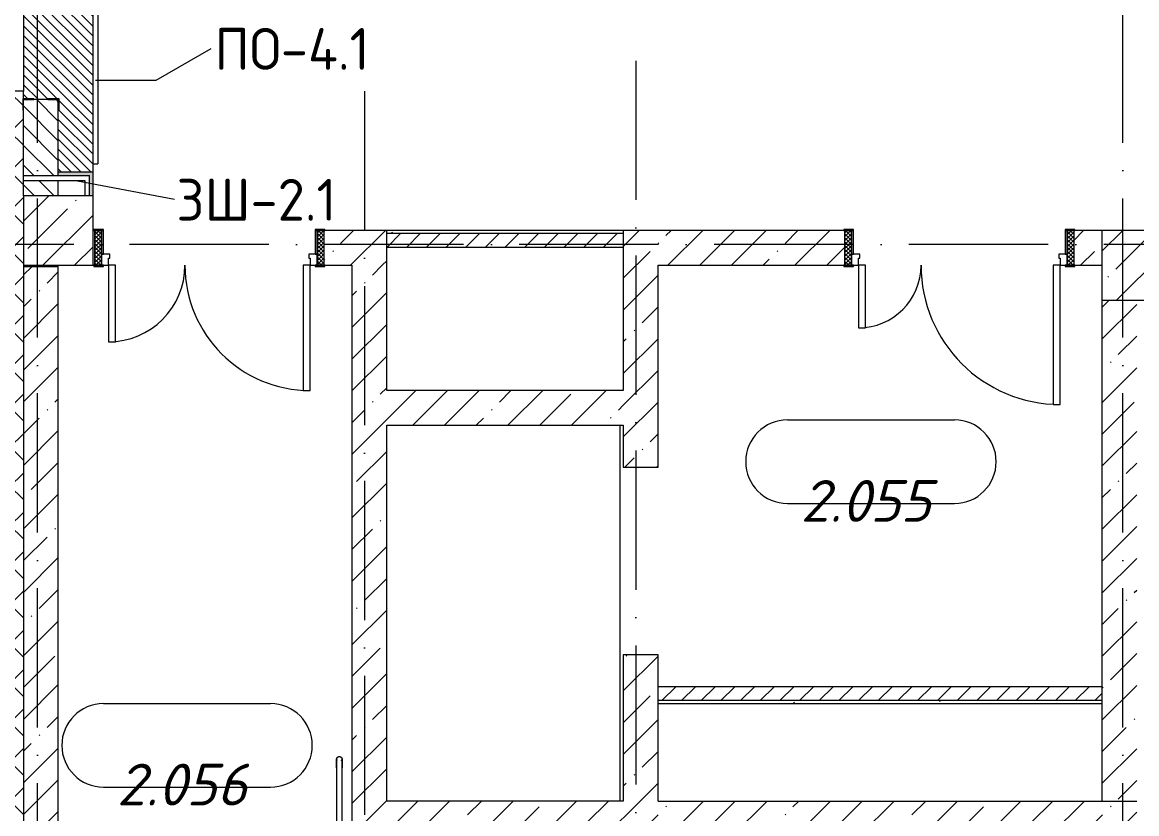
# Model space of a CAD drawing. Header units: millimetres. Extents: x -6467 to 105918, y -7090 to 92481.
# Drawn here: x -2459 to 5550, y 1890 to 7577 of the extents above; entities that cross this region are included whole.
import ezdxf

# ---------------------------------------------------------------- set-up
doc = ezdxf.new("R2010")
doc.units = ezdxf.units.MM
doc.linetypes.add('50_200_ШТРИХ_1Т_ш5_п1_п1_', pattern=[1400, 1000, -200, 0, -200])
for name, color, linetype, lineweight, true_color in [('A-AREA-IDEN-1', 7, 'Continuous', 9, 0xaaaaaa), ('A-FLOR-PATT-1', 7, 'Continuous', 5, 0xd61c12), ('A-GENM-1', 7, 'Continuous', 9, 0xaaaaaa), ('A-GENM-2', 7, 'Continuous', 20, 0xaaaaaa), ('A-WALL-1', 7, 'Continuous', 5, 0x77b143), ('I-WALL-1', 7, 'Continuous', 5, 0x787878), ('Оси-3', 7, '50_200_ШТРИХ_1Т_ш5_п1_п1_', 9, 0xaaaaaa)]:
    doc.layers.add(name, color=color, linetype=linetype, lineweight=lineweight, true_color=true_color)
for name, color, linetype, lineweight in [('A-DOOR', 7, 'Continuous', 9), ('A-DOOR-2', 7, 'Continuous', 5), ('A-DOOR-FRAM', 7, 'Continuous', 9), ('A-DOOR-FRAM-2', 7, 'Continuous', 5), ('A-FLOR', 7, 'Continuous', 9), ('A-WALL', 7, 'Continuous', 5), ('A-WALL-FNSH-1', 7, 'Continuous', 5), ('A-WALL-IDEN', 7, 'Continuous', 9), ('I-WALL', 7, 'Continuous', 5), ('S-COLS', 7, 'Continuous', 9), ('S-COLS-1', 7, 'Continuous', 5), ('Ограждение', 7, 'Continuous', 9)]:
    doc.layers.add(name, color=color, linetype=linetype, lineweight=lineweight)
doc.styles.add('GOST Common', font='GOST_Common.ttf', dxfattribs={"height": 300})
doc.styles.add('ISOCPEUR_I', font='isocpeui.ttf', dxfattribs={"height": 300})
pattern_1 = [(45, (0, 0), (-228.099, 228.099), []), (45, (228.1, 0), (-228.099, 228.099), [403.225, -80.645, 6.706, -73.939])]
pattern_2 = [(0, (0, 0), (406.4, 101.6), [6.706, -298.094, 6.706, -298.094, -1625.6]), (0, (0, 0), (406.4, 101.6), [-609.6, 6.706, -602.894, 6.706, -298.094, -711.2]), (0, (0, 0), (406.4, 101.6), [-1524, 6.706, -196.494, 6.706, -501.294]), (120, (152.4, 50.8), (-291.1882, 301.1527), [6.706, -298.094, 6.706, -298.094, -1625.6]), (120, (152.4, 50.8), (-291.1882, 301.1527), [-609.6, 6.706, -602.894, 6.706, -298.094, -711.2]), (120, (152.4, 50.8), (-291.1882, 301.1527), [-1524, 6.706, -196.494, 6.706, -501.294]), (240, (203.2, 254), (-115.2118, -402.7527), [6.706, -298.094, 6.706, -298.094, -1625.6]), (240, (203.2, 254), (-115.2118, -402.7527), [-609.6, 6.706, -602.894, 6.706, -298.094, -711.2]), (240, (203.2, 254), (-115.2118, -402.7527), [-1524, 6.706, -196.494, 6.706, -501.294])]
pattern_3 = [(45, (0, 0), (-70.7107, 70.7107), [])]
pattern_4 = [(135, (1501.41, 189.685), (-14.14214, -14.14214), []), (225, (1501.41, 189.685), (14.14214, -14.14214), [])]
pattern_5 = [(45, (-621.384, 189.685), (-14.1421, 14.1421), []), (135, (-621.384, 189.685), (-14.1421, -14.1421), [])]

# ---------------------------------------------------------------- blocks, each defined once
blk = doc.blocks.new('110_Дверь_СКБ_2Ст_Внутренняя1 - СОШ_Д-01_Дв_1350x2100h_Лестничная клетка_EIS60-25230298-АИ_План этажа Радиаторы_2')
at = {"layer": 'A-DOOR-2'}
h = blk.add_hatch(dxfattribs=at)
h.set_pattern_fill('FP_118', color=256, style=0, pattern_type=2)
h.set_pattern_definition(pattern_4)
h.paths.add_polyline_path([(837.5, 125), (787.5, 125), (787.5, -125), (837.5, -125)])
at = {"layer": 'A-DOOR-FRAM-2'}
h = blk.add_hatch(dxfattribs=at)
h.set_pattern_fill('FP_119', color=256, style=0, pattern_type=2)
h.set_pattern_definition(pattern_5)
h.paths.add_polyline_path([(-762.5, 125), (-812.5, 125), (-812.5, -125), (-762.5, -125)])
at = {"layer": 'A-DOOR'}
for p, q in [((-712.5, 1125), (-712.5, 125)), ((-662.5, 1125), (-712.5, 1125)), ((-662.5, 125), (-662.5, 1125)), ((737.5, 575), (687.5, 575)), ((687.5, 575), (687.5, 125)), ((737.5, 125), (737.5, 575)), ((-712.5, 125), (-662.5, 125)), ((687.5, 125), (737.5, 125))]:
    blk.add_line(p, q, dxfattribs=at)
at = {"layer": 'A-DOOR-2'}
for centre, radius, start, end in [((-712.5, 125), 1000, 0, 90), ((737.5, 125), 450, 90, 180)]:
    blk.add_arc(centre, radius, start, end, dxfattribs=at)
at = {"layer": 'A-DOOR-FRAM'}
for p, q in [((-747.5, 133), (-817.5, 133)), ((-817.5, 133), (-817.5, 125)), ((-817.5, 125), (-747.5, 125)), ((-762.5, 125), (-812.5, 125)), ((-812.5, 125), (-812.5, -125)), ((-712.5, 125), (-762.5, 125)), ((-762.5, 125), (-762.5, 45)), ((-762.5, -125), (-762.5, 125)), ((-747.5, 125), (-762.5, 125)), ((-762.5, 125), (-762.5, 124)), ((-762.5, 124), (-747.5, 124)), ((-747.5, 125), (-747.5, 133)), ((-747.5, 124), (-747.5, 125)), ((-712.5, 75), (-712.5, 125)), ((737.5, 125), (737.5, 75)), ((787.5, 125), (737.5, 125)), ((842.5, 133), (772.5, 133)), ((772.5, 133), (772.5, 125)), ((787.5, 125), (772.5, 125)), ((772.5, 125), (772.5, 124)), ((772.5, 125), (842.5, 125)), ((772.5, 124), (787.5, 124)), ((787.5, 45), (787.5, 125)), ((837.5, 125), (787.5, 125)), ((787.5, 125), (787.5, -125)), ((787.5, 124), (787.5, 125)), ((837.5, -125), (837.5, 125)), ((842.5, 125), (842.5, 133)), ((-762.5, 45), (-702.5, 45)), ((-747.5, 45), (-762.5, 45)), ((-762.5, 45), (-762.5, -125)), ((-747.5, -125), (-747.5, 45)), ((-702.5, 75), (-712.5, 75)), ((-702.5, 45), (-702.5, 75)), ((737.5, 75), (727.5, 75)), ((727.5, 75), (727.5, 45)), ((727.5, 45), (787.5, 45)), ((787.5, 45), (772.5, 45)), ((772.5, 45), (772.5, -125)), ((787.5, -125), (787.5, 45)), ((-747.5, -125), (-817.5, -125)), ((-817.5, -125), (-817.5, -133)), ((-817.5, -133), (-747.5, -133)), ((-812.5, -125), (-762.5, -125)), ((-762.5, -125), (-747.5, -125)), ((-747.5, -133), (-747.5, -125)), ((772.5, -125), (787.5, -125)), ((842.5, -125), (772.5, -125)), ((772.5, -125), (772.5, -133)), ((772.5, -133), (842.5, -133)), ((787.5, -125), (837.5, -125)), ((842.5, -133), (842.5, -125))]:
    blk.add_line(p, q, dxfattribs=at)
blk = doc.blocks.new('110_Дверь_СКБ_2Ст_Внутренняя1 - СОШ_Д-01_Дв_1650_1350_x2100h_Лестничная клетка _из коридора_ EIS60_90-25230034-АИ_План этажа Радиаторы_2')
at = {"layer": 'A-DOOR-2'}
h = blk.add_hatch(dxfattribs=at)
h.set_pattern_fill('FP_118', color=256, style=0, pattern_type=2)
h.set_pattern_definition(pattern_4)
h.paths.add_polyline_path([(837.5, 125), (787.5, 125), (787.5, -125), (837.5, -125)])
at = {"layer": 'A-DOOR-FRAM-2'}
h = blk.add_hatch(dxfattribs=at)
h.set_pattern_fill('FP_119', color=256, style=0, pattern_type=2)
h.set_pattern_definition(pattern_5)
h.paths.add_polyline_path([(-762.5, 125), (-812.5, 125), (-812.5, -125), (-762.5, -125)])
at = {"layer": 'A-DOOR'}
for p, q in [((-712.5, 1025), (-712.5, 125)), ((-662.5, 1025), (-712.5, 1025)), ((-662.5, 125), (-662.5, 1025)), ((737.5, 675), (687.5, 675)), ((687.5, 675), (687.5, 125)), ((737.5, 125), (737.5, 675)), ((-712.5, 125), (-662.5, 125)), ((687.5, 125), (737.5, 125))]:
    blk.add_line(p, q, dxfattribs=at)
at = {"layer": 'A-DOOR-2'}
for centre, radius, start, end in [((-712.5, 125), 900, 0, 90), ((737.5, 125), 550, 90, 180)]:
    blk.add_arc(centre, radius, start, end, dxfattribs=at)
at = {"layer": 'A-DOOR-FRAM'}
for p, q in [((-747.5, 133), (-817.5, 133)), ((-817.5, 133), (-817.5, 125)), ((-817.5, 125), (-747.5, 125)), ((-762.5, 125), (-812.5, 125)), ((-812.5, 125), (-812.5, -125)), ((-712.5, 125), (-762.5, 125)), ((-762.5, 125), (-762.5, 45)), ((-762.5, -125), (-762.5, 125)), ((-747.5, 125), (-762.5, 125)), ((-762.5, 125), (-762.5, 124)), ((-762.5, 124), (-747.5, 124)), ((-747.5, 125), (-747.5, 133)), ((-747.5, 124), (-747.5, 125)), ((-712.5, 75), (-712.5, 125)), ((737.5, 125), (737.5, 75)), ((787.5, 125), (737.5, 125)), ((842.5, 133), (772.5, 133)), ((772.5, 133), (772.5, 125)), ((787.5, 125), (772.5, 125)), ((772.5, 125), (772.5, 124)), ((772.5, 125), (842.5, 125)), ((772.5, 124), (787.5, 124)), ((787.5, 45), (787.5, 125)), ((837.5, 125), (787.5, 125)), ((787.5, 125), (787.5, -125)), ((787.5, 124), (787.5, 125)), ((837.5, -125), (837.5, 125)), ((842.5, 125), (842.5, 133)), ((-762.5, 45), (-702.5, 45)), ((-747.5, 45), (-762.5, 45)), ((-762.5, 45), (-762.5, -125)), ((-747.5, -125), (-747.5, 45)), ((-702.5, 75), (-712.5, 75)), ((-702.5, 45), (-702.5, 75)), ((737.5, 75), (727.5, 75)), ((727.5, 75), (727.5, 45)), ((727.5, 45), (787.5, 45)), ((787.5, 45), (772.5, 45)), ((772.5, 45), (772.5, -125)), ((787.5, -125), (787.5, 45)), ((-747.5, -125), (-817.5, -125)), ((-817.5, -125), (-817.5, -133)), ((-817.5, -133), (-747.5, -133)), ((-812.5, -125), (-762.5, -125)), ((-762.5, -125), (-747.5, -125)), ((-747.5, -133), (-747.5, -125)), ((772.5, -125), (787.5, -125)), ((842.5, -125), (772.5, -125)), ((772.5, -125), (772.5, -133)), ((772.5, -133), (842.5, -133)), ((787.5, -125), (837.5, -125)), ((842.5, -133), (842.5, -125))]:
    blk.add_line(p, q, dxfattribs=at)
blk = doc.blocks.new('О_Элемент поручня_Площадочный_Двухуровневый_ГОСТ 8732-78 - О_Элемент поручня_Площадочный_Двухуровневый_ГОСТ 8732-78-22348006-АИ_План этажа Радиаторы_2')
at = {"layer": 'Ограждение'}
for p, q in [((505, 40), (0, 40)), ((0, 40), (0, 20)), ((0, 20), (0, 0)), ((0, 0), (505, 0))]:
    blk.add_line(p, q, dxfattribs=at)
at = {"layer": 'Ограждение', "flags": 128}
for points in [[(505, 40), (507.4, 40), (509.8, 40), (512.2, 40), (514.6, 40), (516.9, 40), (519.3, 40), (521.6, 40), (523.9, 40), (526.1, 40), (528.4, 40), (530.6, 40), (532.7, 40), (534.8, 40), (536.9, 40), (538.9, 40), (540.8, 40), (542.7, 40), (544.6, 40), (546.3, 40), (548, 40), (549.7, 40), (551.2, 40), (552.7, 40), (554.2, 40), (555.5, 40), (556.7, 40), (557.9, 40), (559, 40), (560, 40), (560.9, 40), (561.7, 40), (562.5, 40), (563.1, 40), (563.7, 40), (564.1, 40), (564.5, 40), (564.8, 40), (564.9, 40), (565, 40)], [(565, 40), (565, 40), (564.8, 40), (564.6, 40), (564.2, 40), (563.8, 40), (563.3, 40), (562.7, 40), (562, 40), (561.2, 40), (560.3, 40), (559.3, 40), (558.2, 40), (557.1, 40), (555.8, 40), (554.5, 40), (553.1, 40), (551.7, 40), (550.1, 40), (548.5, 40), (546.8, 40), (545, 40), (543.2, 40), (541.3, 40), (539.4, 40), (537.4, 40), (535.4, 40), (533.3, 40), (531.1, 40), (529, 40), (526.7, 40), (524.5, 40), (522.2, 40), (519.9, 40), (517.6, 40), (515.2, 40), (512.8, 40), (510.4, 40), (508, 40), (505.6, 40), (505, 40)], [(565, 0), (565, 0), (564.8, 0), (564.6, 0), (564.2, 0), (563.8, 0), (563.3, 0), (562.7, 0), (562, 0), (561.2, 0), (560.3, 0), (559.3, 0), (558.2, 0), (557.1, 0), (555.8, 0), (554.5, 0), (553.1, 0), (551.7, 0), (550.1, 0), (548.5, 0), (546.8, 0), (545, 0), (543.2, 0), (541.3, 0), (539.4, 0), (537.4, 0), (535.4, 0), (533.3, 0), (531.1, 0), (529, 0), (526.7, 0), (524.5, 0), (522.2, 0), (519.9, 0), (517.6, 0), (515.2, 0), (512.8, 0), (510.4, 0), (508, 0), (505.6, 0), (505, 0)], [(505, 0), (507.4, 0), (509.8, 0), (512.2, 0), (514.6, 0), (516.9, 0), (519.3, 0), (521.6, 0), (523.9, 0), (526.1, 0), (528.4, 0), (530.6, 0), (532.7, 0), (534.8, 0), (536.9, 0), (538.9, 0), (540.8, 0), (542.7, 0), (544.6, 0), (546.3, 0), (548, 0), (549.7, 0), (551.2, 0), (552.7, 0), (554.2, 0), (555.5, 0), (556.7, 0), (557.9, 0), (559, 0), (560, 0), (560.9, 0), (561.7, 0), (562.5, 0), (563.1, 0), (563.7, 0), (564.1, 0), (564.5, 0), (564.8, 0), (564.9, 0), (565, 0)], [(555, 4.4), (555.6, 4), (556.3, 3.7), (556.9, 3.3), (557.6, 3), (558.3, 2.8), (559, 2.5), (559.7, 2.3), (560.4, 2.1), (561.1, 1.9), (561.9, 1.8), (562.6, 1.7), (563.3, 1.6), (564.1, 1.5), (564.8, 1.5), (565, 1.5)], [(565, 38.5), (564.3, 38.5), (563.5, 38.4), (562.8, 38.4), (562.1, 38.3), (561.3, 38.1), (560.6, 38), (559.9, 37.8), (559.2, 37.6), (558.5, 37.3)], [(565, 40), (565.8, 40), (566.6, 39.9), (567.4, 39.9), (568.2, 39.7), (569, 39.6), (569.8, 39.4), (570.5, 39.2), (571.3, 39), (572, 38.7), (572.8, 38.4), (573.5, 38.1), (574.2, 37.7), (574.9, 37.4), (575.6, 36.9), (576.3, 36.5), (576.9, 36), (577.6, 35.6), (578.2, 35), (578.8, 34.5), (579.3, 33.9), (579.9, 33.3), (580.4, 32.7), (580.9, 32.1), (581.4, 31.5), (581.8, 30.8), (582.2, 30.1), (582.6, 29.4), (583, 28.7), (583.3, 28), (583.6, 27.2), (583.9, 26.5), (584.2, 25.7), (584.4, 25), (584.6, 24.2), (584.7, 23.4), (584.8, 22.6), (584.9, 21.8), (585, 21), (585, 20.2), (585, 20)], [(585, 20), (585, 19.2), (584.9, 18.4), (584.9, 17.6), (584.7, 16.8), (584.6, 16), (584.4, 15.2), (584.2, 14.5), (584, 13.7), (583.7, 13), (583.4, 12.2), (583.1, 11.5), (582.7, 10.8), (582.4, 10.1), (581.9, 9.4), (581.5, 8.7), (581, 8.1), (580.6, 7.4), (580, 6.8), (579.5, 6.2), (578.9, 5.7), (578.3, 5.1), (577.7, 4.6), (577.1, 4.1), (576.5, 3.6), (575.8, 3.2), (575.1, 2.8), (574.4, 2.4), (573.7, 2), (573, 1.7), (572.2, 1.4), (571.5, 1.1), (570.7, 0.8), (570, 0.6), (569.2, 0.4), (568.4, 0.3), (567.6, 0.2), (566.8, 0.1), (566, 0), (565.2, 0), (565, 0)]]:
    blk.add_lwpolyline(points, dxfattribs=at)
blk = doc.blocks.new('BSC_Колонна _Прямоугольная - 500х500-V250-АИ_План этажа Радиаторы_2')
at = {"layer": 'S-COLS-1'}
h = blk.add_hatch(dxfattribs=at)
h.set_pattern_fill('FP_146', color=256, style=0, pattern_type=2)
h.set_pattern_definition([(45, (-5550, -5831.04), (-228.099, 228.099), []), (45, (-5321.9, -5831.04), (-228.099, 228.099), [403.225, -80.645, 6.706, -73.939])])
h.paths.add_polyline_path([(-250, -250), (250, -250), (250, 250), (-250, 250)])
for p, q in [((250, 250), (-250, 250)), ((-250, 250), (-250, -250)), ((250, -250), (250, 250)), ((-250, -250), (250, -250))]:
    blk.add_line(p, q, dxfattribs=at)
blk = doc.blocks.new('BSC_Колонна _Прямоугольная - 500х500-V368-АИ_План этажа Радиаторы_2')
at = {"layer": 'S-COLS-1'}
h = blk.add_hatch(dxfattribs=at)
h.set_pattern_fill('FP_255', color=256, style=0, pattern_type=2)
h.set_pattern_definition([(45, (2200, -6081.04), (-228.099, 228.099), []), (45, (2428.1, -6081.04), (-228.099, 228.099), [403.225, -80.645, 6.706, -73.939])])
h.paths.add_polyline_path([(-250, -250), (250, -250), (250, 250), (-250, 250)])
for p, q in [((250, 250), (-250, 250)), ((-250, 250), (-250, -250)), ((250, -250), (250, 250)), ((-250, -250), (250, -250))]:
    blk.add_line(p, q, dxfattribs=at)
blk = doc.blocks.new('Фахверк _газобетон торцы_267 - Фахверк _газобетон торцы_-25572080-АИ_План этажа Радиаторы_2')
at = {"layer": 'A-GENM-2'}
for p, q in [((89406, 11134.7), (89325, 11134.7)), ((89325, 11134.7), (89325, 11128.7)), ((89406, 11053.7), (89406, 11134.7)), ((89325, 11128.7), (89400, 11128.7)), ((89400, 11128.7), (89400, 11053.7)), ((89400, 11053.7), (89406, 11053.7)), ((89400, 10953.7), (89400, 10878.7)), ((89406, 10953.7), (89400, 10953.7)), ((89406, 10872.7), (89406, 10953.7)), ((89400, 10878.7), (89325, 10878.7)), ((89325, 10878.7), (89325, 10872.7)), ((89325, 10872.7), (89406, 10872.7))]:
    blk.add_line(p, q, dxfattribs=at)
blk = doc.blocks.new('AAR_СКБ_Марка_помещения_1_5 ммп - Номер-27962133-АИ_План этажа Радиаторы_2')
at = {"layer": 'A-AREA-IDEN-1'}
for p, q in [((-2.987, 3), (3.013, 3)), ((-2.987, 0), (3.013, 0))]:
    blk.add_line(p, q, dxfattribs=at)
for centre, start, end in [((-2.987, 1.5), 90, 270), ((3.013, 1.5), 270, 90)]:
    blk.add_arc(centre, 1.5, start, end, dxfattribs=at)

msp = doc.modelspace()

# ---------------------------------------------------------------- hatches: boundary and pattern name
at = {"layer": 'A-FLOR-PATT-1'}
h = msp.add_hatch(dxfattribs=at)
h.set_pattern_fill('FP_267', color=256, style=0, pattern_type=2)
h.set_pattern_definition([(315, (-2200, 7656.04), (35.3553, 35.3553), [])])
h.paths.add_polyline_path([(-1975, 6501), (-1950, 6501), (-1950, 8981), (-2200, 8981), (-2200, 8916), (-2194, 8916), (-2194, 8835), (-2275, 8835), (-2275, 8841), (-2375, 8839.1), (-2375, 8835), (-2450, 8835), (-2450, 7027), (-2375, 7027), (-2375, 7021), (-2275, 7021), (-2275, 7027), (-2194, 7027), (-2194, 6946), (-2200, 6946), (-2200, 6501), (-2154.5, 6501)])
at = {"layer": 'A-WALL'}
h = msp.add_hatch(dxfattribs=at)
h.set_pattern_fill('FP_125', color=256, style=0, pattern_type=2)
h.set_pattern_definition([(45, (0, 0), (-141.42136, 141.42136), []), (135, (0, 0), (-141.42136, -141.42136), [])])
h.paths.add_polyline_path([(-2450, -1919), (-2450, 7081.1), (-2550, 7081.1), (-2550, -1919)])
h.paths.add_polyline_path([(-2550, 8781.1), (-2450, 8781.1), (-2450, 11881), (-2550, 11881), (-2550, 8839.1)])
h.paths.add_polyline_path([(-2450, 13581), (-2450, 15031), (-2550, 15031), (-2550, 13581)])
h.paths.add_polyline_path([(-2450, 16731), (-2450, 17881), (-2550, 17881), (-2550, 16731)])
h.paths.add_polyline_path([(-2550, 19581), (-2450, 19581), (-2450, 20881), (-2550, 20881), (-2550, 20102)])
h.paths.add_polyline_path([(-2550, 22581), (-2450, 22581), (-2450, 23881), (-2550, 23881), (-2550, 22917.7)])
h.paths.add_polyline_path([(-2550, 25581), (-2450, 25581), (-2450, 26881), (-2550, 26881), (-2550, 25733.4)])
h.paths.add_polyline_path([(-2450, 28581), (-2450, 29881), (-2550, 29881), (-2550, 28581)])
h.paths.add_polyline_path([(-2450, 31581), (-2450, 32881), (-2550, 32881), (-2550, 31581)])
h.paths.add_polyline_path([(-2450, 34581), (-2450, 35741), (-2550, 35741), (-2550, 34581)])
h.paths.add_polyline_path([(-2450, 37581), (-2450, 38981), (-2550, 38981), (-2550, 37581)])
h.paths.add_polyline_path([(-2550, 40681), (-2450, 40681), (-2450, 41881), (-2550, 41881), (-2550, 41219.9)])
h.paths.add_polyline_path([(-2450, 43581), (-2450, 44881), (-2550, 44881), (-2550, 43581)])
h.paths.add_polyline_path([(-2550, 46581), (-2450, 46581), (-2450, 47831), (-2550, 47831), (-2550, 46851.3)])
h = msp.add_hatch(dxfattribs=at)
h.set_pattern_fill('FP_1', color=256, style=0, pattern_type=2)
h.set_pattern_definition(pattern_1)
h.paths.add_polyline_path([(-290, 5831), (160, 5831), (160, 6081), (-290, 6081)])
h.paths.add_polyline_path([(-1950, 5831), (-1940, 5831), (-1940, 6081), (-1950, 6081), (-1950, 5853.8)])
h = msp.add_hatch(dxfattribs=at)
h.set_pattern_fill('FP_1', color=256, style=0, pattern_type=2)
h.set_pattern_definition(pattern_1)
h.paths.add_polyline_path([(1860, 1981), (2110, 1981), (2110, 3031), (1860, 3031), (1860, 2503.7)])
h.paths.add_polyline_path([(1860, 4381), (2110, 4381), (2110, 6081), (1860, 6081), (1860, 4681)])
h = msp.add_hatch(dxfattribs=at)
h.set_pattern_fill('FP_1', color=256, style=0, pattern_type=2)
h.set_pattern_definition(pattern_1)
h.paths.add_polyline_path([(5105, 5831), (5300, 5831), (5300, 6081), (5100, 6081), (5100, 5831)])
h.paths.add_polyline_path([(3445, 5831), (3450, 5831), (3450, 6081), (2110, 6081), (2110, 5831), (2828.5, 5831)])
h = msp.add_hatch(dxfattribs=at)
h.set_pattern_fill('FP_1', color=256, style=0, pattern_type=2)
h.set_pattern_definition(pattern_1)
h.paths.add_polyline_path([(-2200, -1919), (-2200, 5821), (-2450, 5821), (-2450, -1919)])
h = msp.add_hatch(dxfattribs=at)
h.set_pattern_fill('FP_1', color=256, style=0, pattern_type=2)
h.set_pattern_definition(pattern_1)
h.paths.add_polyline_path([(-78.3, 1731), (160, 1731), (160, 5831), (-90, 5831), (-90, 1731)])
h = msp.add_hatch(dxfattribs=at)
h.set_pattern_fill('FP_1', color=256, style=0, pattern_type=2)
h.set_pattern_definition(pattern_1)
h.paths.add_polyline_path([(5550, 1981), (5550, 5581), (5300, 5581), (5300, 1981)])
h = msp.add_hatch(dxfattribs=at)
h.set_pattern_fill('FP_1', color=256, style=0, pattern_type=2)
h.set_pattern_definition(pattern_1)
h.paths.add_polyline_path([(1860, 4681), (1860, 4931), (160, 4931), (160, 4681)])
h = msp.add_hatch(dxfattribs=at)
h.set_pattern_fill('FP_1', color=256, style=0, pattern_type=2)
h.set_pattern_definition(pattern_1)
h.paths.add_polyline_path([(5300, 1731), (5550, 1731), (5550, 1981), (160, 1981), (160, 1731), (4489.5, 1731)])
at = {"layer": 'A-WALL-1'}
for points in [[(-1975, 6476), (-1950, 6476), (-1950, 6501), (-2200, 6501), (-2200, 6476), (-2154.5, 6476)], [(-1975, 6331), (-1950, 6331), (-1950, 6476), (-1975, 6476), (-1975, 6441)]]:
    msp.add_hatch(color=256, dxfattribs=at).paths.add_polyline_path(points)
at = {"layer": 'I-WALL'}
h = msp.add_hatch(dxfattribs=at)
h.set_pattern_fill('FP_2', color=256, style=0, pattern_type=2)
h.set_pattern_definition([(135, (0, 0), (-70.71068, -70.71068), [])])
h.paths.add_polyline_path([(-2200, 5821), (-2200, 5831), (-2450, 5831), (-2450, 5821)])
h.paths.add_polyline_path([(-2450, 6331), (-2200, 6331), (-2200, 6441), (-2450, 6441)])
h.paths.add_polyline_path([(-2450, 6476), (-2200, 6476), (-2200, 7021), (-2450, 7021), (-2450, 6727.3)])
h.paths.add_polyline_path([(-2450, 8841), (-2200, 8841), (-2200, 10181), (-2450, 10181), (-2450, 9543)])
h.paths.add_polyline_path([(-2450, 10216), (-2200, 10216), (-2200, 11821), (-2450, 11821), (-2450, 10950.9)])
h.paths.add_polyline_path([(-2200, 13641), (-2200, 14971), (-2450, 14971), (-2450, 13641)])
h.paths.add_polyline_path([(-2450, 16791), (-2200, 16791), (-2200, 17821), (-2450, 17821), (-2450, 17286.3)])
h.paths.add_polyline_path([(-2450, 19641), (-2200, 19641), (-2200, 20821), (-2450, 20821), (-2450, 20102)])
h.paths.add_polyline_path([(-2200, 22641), (-2200, 23031), (-2450, 23031), (-2450, 22641)])
h.paths.add_polyline_path([(-2200, 23066), (-2200, 23821), (-2450, 23821), (-2450, 23066)])
h.paths.add_polyline_path([(-2450, 25641), (-2200, 25641), (-2200, 26056), (-2450, 26056), (-2450, 25733.4)])
h.paths.add_polyline_path([(-2450, 26091), (-2200, 26091), (-2200, 26206), (-2450, 26206)])
h.paths.add_polyline_path([(-2450, 32206), (-2200, 32206), (-2200, 32231), (-2450, 32231)])
h.paths.add_polyline_path([(-2200, 32731), (-2200, 32821), (-2450, 32821), (-2450, 32731), (-2413.4, 32731)])
h.paths.add_polyline_path([(-2450, 34641), (-2200, 34641), (-2200, 35231), (-2450, 35231), (-2450, 34884.5)])
h.paths.add_polyline_path([(-2200, 35731), (-2200, 35821), (-2450, 35821), (-2450, 35731), (-2219.1, 35731)])
h.paths.add_polyline_path([(-2450, 37641), (-2200, 37641), (-2200, 38230.7), (-2450, 38230.7), (-2450, 37700.2)])
h.paths.add_polyline_path([(-2450, 38730.7), (-2200, 38730.7), (-2200, 38861), (-2450, 38861)])
h.paths.add_polyline_path([(-2450, 38896), (-2200, 38896), (-2200, 38921), (-2450, 38921)])
h.paths.add_polyline_path([(-2200, 40741), (-2200, 41821), (-2450, 41821), (-2450, 40741)])
h.paths.add_polyline_path([(-2200, 43641), (-2200, 44346), (-2450, 44346), (-2450, 43641)])
h.paths.add_polyline_path([(-2450, 44381), (-2200, 44381), (-2200, 44821), (-2450, 44821), (-2450, 44739.5)])
h.paths.add_polyline_path([(-2200, 46641), (-2200, 47231), (-2450, 47231), (-2450, 46641)])
h = msp.add_hatch(dxfattribs=at)
h.set_pattern_fill('FP_4', color=256, style=0, pattern_type=2)
h.set_pattern_definition(pattern_3)
h.paths.add_polyline_path([(1860, 5961), (1860, 6061), (160, 6061), (160, 5961)])
h = msp.add_hatch(dxfattribs=at)
h.set_pattern_fill('FP_4', color=256, style=0, pattern_type=2)
h.set_pattern_definition(pattern_3)
h.paths.add_polyline_path([(5300, 2703), (5300, 2803), (2110, 2803), (2110, 2703), (2828.5, 2703)])
at = {"layer": 'I-WALL-1'}
h = msp.add_hatch(dxfattribs=at)
h.set_pattern_fill('FP_3', color=256, style=0, pattern_type=2)
h.set_pattern_definition(pattern_2)
h.paths.add_polyline_path([(1860, 6061), (1860, 6081), (160, 6081), (160, 6061)])
h = msp.add_hatch(dxfattribs=at)
h.set_pattern_fill('FP_3', color=256, style=0, pattern_type=2)
h.set_pattern_definition(pattern_2)
h.paths.add_polyline_path([(5300, 2683), (5300, 2703), (2110, 2703), (2110, 2683), (2828.5, 2683)])

# ---------------------------------------------------------------- linework, layer by layer
at = {"layer": 'A-FLOR'}
for p, q in [((-1950, 6501), (-1950, 8981)), ((-2450, 8781.1), (-2450, 7081.1)), ((1835, 4681), (1835, 1981))]:
    msp.add_line(p, q, dxfattribs=at)
at = {"layer": 'A-WALL'}
for p, q in [((-1915, 8921), (-1915, 6561)), ((-2200, 7021), (-2450, 7021)), ((-2200, 6476), (-2200, 7021)), ((-1950, 6561), (-1915, 6561)), ((-2450, 6476), (-1975, 6476)), ((-2450, 6441), (-2010, 6441)), ((-2200, 6331), (-2200, 6441)), ((-2010, 6441), (-2010, 6331)), ((-1975, 6331), (-1975, 6476)), ((-1945, 6081), (-1950, 6081)), ((160, 6081), (-285, 6081)), ((160, 4931), (160, 6081)), ((160, 6061), (1860, 6061)), ((1860, 6081), (1860, 4931)), ((3445, 6081), (1860, 6081)), ((5300, 6081), (5105, 6081)), ((-2450, 5831), (-2450, -1919)), ((-2200, 5821), (-2450, 5821)), ((-2200, -1669), (-2200, 5831)), ((-1950, 5831), (-1945, 5831)), ((-285, 5831), (-90, 5831)), ((-90, 5831), (-90, 1731)), ((2110, 4381), (2110, 5831)), ((2110, 5831), (3445, 5831)), ((5105, 5831), (5300, 5831)), ((5300, 5581), (5300, 1981)), ((1860, 4931), (160, 4931)), ((160, 1981), (160, 4681)), ((160, 4681), (1860, 4681)), ((1860, 4681), (1860, 4381)), ((1860, 4381), (2110, 4381)), ((1860, 3031), (1860, 1981)), ((2110, 3031), (1860, 3031)), ((2110, 1981), (2110, 3031)), ((5300, 2703), (2110, 2703)), ((1860, 1981), (160, 1981)), ((2110, 1981), (5550, 1981))]:
    msp.add_line(p, q, dxfattribs=at)
at = {"layer": 'A-WALL-FNSH-1'}
for p, q in [((-2450, 7081.1), (-2727, 7081.1)), ((-2450, 6331), (-2450, 7081.1)), ((-1950, 6501), (-2200, 6501)), ((-1950, 6331), (-1950, 6501)), ((1860, 6081), (160, 6081)), ((160, 5961), (1860, 5961)), ((5300, 2803), (2110, 2803)), ((2110, 2683), (5300, 2683))]:
    msp.add_line(p, q, dxfattribs=at)
at = {"layer": 'A-WALL-IDEN'}
for p, q in [((-1495.6, 7160.5), (-1102.2, 7389.1)), ((-1932.5, 7160.5), (-1495.6, 7160.5)), ((-2061, 6437.2), (-1364.7, 6305.1))]:
    msp.add_line(p, q, dxfattribs=at)
at = {"layer": 'Оси-3'}
for p, q in [((-2350, -5889.7), (-2350, 91281)), ((5450, -5889.7), (5450, 91281)), ((1950, 7300.3), (1950, -5889.7)), ((0, 7082.1), (0, -5889.7)), ((90318.8, 5981), (-5267.3, 5981))]:
    msp.add_line(p, q, dxfattribs=at)

# ---------------------------------------------------------------- block references
at = {"layer": 'A-AREA-IDEN-1', "xscale": 199.9999999999999, "yscale": 199.9999999999999, "zscale": 199.9999999999999}
for p in [(3637.5, 4119.6), (-1277.4, 2081.3)]:
    msp.add_blockref('AAR_СКБ_Марка_помещения_1_5 ммп - Номер-27962133-АИ_План этажа Радиаторы_2', p, dxfattribs=at)
at = {"layer": 'A-DOOR-2', "rotation": 180}
for name, p in [('110_Дверь_СКБ_2Ст_Внутренняя1 - СОШ_Д-01_Дв_1650_1350_x2100h_Лестничная клетка _из коридора_ EIS60_90-25230034-АИ_План этажа Радиаторы_2', (-1102.5, 5956)), ('110_Дверь_СКБ_2Ст_Внутренняя1 - СОШ_Д-01_Дв_1350x2100h_Лестничная клетка_EIS60-25230298-АИ_План этажа Радиаторы_2', (4287.5, 5956))]:
    msp.add_blockref(name, p, dxfattribs=at)
at = {"layer": 'A-GENM-1', "rotation": 89.99999999999974}
msp.add_blockref('Фахверк _газобетон торцы_267 - Фахверк _газобетон торцы_-25572080-АИ_План этажа Радиаторы_2', (8678.7, -82379), dxfattribs=at)
at = {"layer": 'S-COLS'}
for name, p in [('BSC_Колонна _Прямоугольная - 500х500-V368-АИ_План этажа Радиаторы_2', (-2200, 6081)), ('BSC_Колонна _Прямоугольная - 500х500-V250-АИ_План этажа Радиаторы_2', (5550, 5831))]:
    msp.add_blockref(name, p, dxfattribs=at)
at = {"layer": 'Ограждение', "rotation": 89.99999999999902}
msp.add_blockref('О_Элемент поручня_Площадочный_Двухуровневый_ГОСТ 8732-78 - О_Элемент поручня_Площадочный_Двухуровневый_ГОСТ 8732-78-22348006-АИ_План этажа Радиаторы_2', (-160, 1716), dxfattribs=at)

# ---------------------------------------------------------------- texts
at = {"layer": 'A-AREA-IDEN-1', "char_height": 300, "width": 952, "attachment_point": 8, "line_spacing_factor": 1.139951, "style": 'ISOCPEUR_I'}
for s, insert in [('\\pt2540.001,5079.999,7620,10160.001,12699.999,15240,17780.001,20319.999,22860,25400.001,27939.999,30480,33020.001,35559.999,38100,40640.001,43179.999,45720,48260.001,50799.999,53340,55880.001,58419.999,60960,63500.001,66039.999,68580,71120.001,73659.999,76200,78740.001,81279.999;2.055', (3602.7, 3988.1)), ('\\pt2540.001,5079.999,7620,10160.001,12699.999,15240,17780.001,20319.999,22860,25400.001,27939.999,30480,33020.001,35559.999,38100,40640.001,43179.999,45720,48260.001,50799.999,53340,55880.001,58419.999,60960,63500.001,66039.999,68580,71120.001,73659.999,76200,78740.001,81279.999;2.056', (-1312.2, 1949.9))]:
    msp.add_mtext(s, dxfattribs=dict(at, insert=insert))
at = {"layer": 'A-WALL-IDEN', "char_height": 300, "attachment_point": 2, "line_spacing_factor": 1.022766, "style": 'GOST Common'}
for s, insert, width in [('\\pt80.001,159.999,240,320.001,399.999,480,560.001,639.999,720,800.001,879.999,960,1040.001,1119.999,1200,1280.001,1359.999,1440,1520.001,1599.999,1680,1760.001,1839.999,1920,2000.001,2079.999,2160,2240.001,2319.999,2400,2480.001,2559.999;ПО-4.1', (-520.2, 7535.6), 1178), ('\\pt80.001,159.999,240,320.001,399.999,480,560.001,639.999,720,800.001,879.999,960,1040.001,1119.999,1200,1280.001,1359.999,1440,1520.001,1599.999,1680,1760.001,1839.999,1920,2000.001,2079.999,2160,2240.001,2319.999,2400,2480.001,2559.999;ЗШ-2.1', (-775.7, 6451.6), 1190)]:
    msp.add_mtext(s, dxfattribs=dict(at, insert=insert, width=width))

doc.saveas('drawing.dxf')
